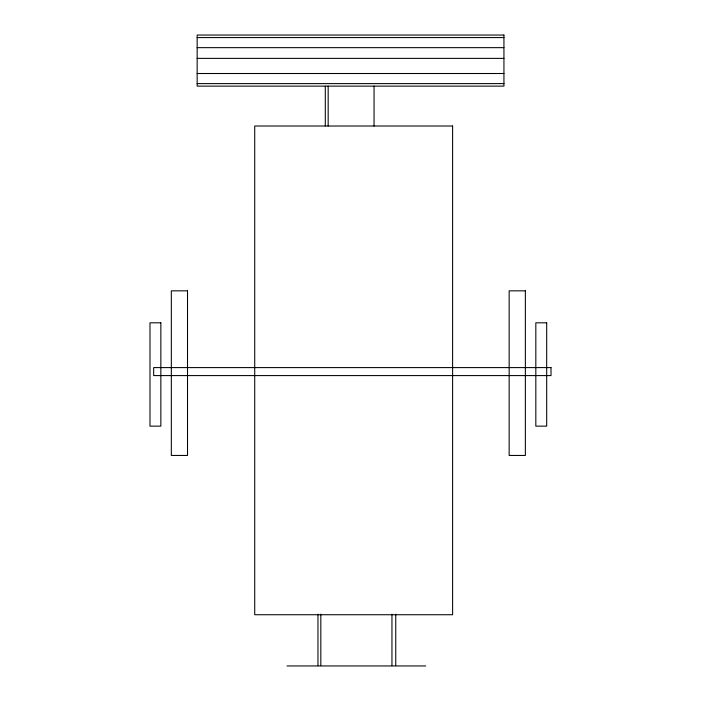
<?xml version="1.0" encoding="UTF-8"?>
<svg xmlns="http://www.w3.org/2000/svg" width="701" height="701" viewBox="0 0 701 701"><rect width="100%" height="100%" fill="white"/><g stroke="black" fill="none" stroke-linecap="round" stroke-linejoin="round"><path stroke-width="1.05" d="M197.156 37.574L503.94 37.574M197.156 47.659L503.94 47.659M197.156 58.376L503.94 58.376M197.156 73.509L503.94 73.509M197.156 83.603L503.94 83.603M286.998 665.95L425.673 665.95M395.75 614.129L395.75 665.337M391.955 614.129L391.955 665.337M374.045 86.127L374.045 126.014M328.164 86.127L328.164 126.014M325.299 86.127L325.299 126.014M320.83 614.129L320.83 665.337M317.965 614.129L317.965 665.337M503.94 35.05L197.156 35.05L197.156 86.127L503.94 86.127L503.94 35.05M452.609 126.014L254.726 126.014L254.726 614.733L452.609 614.733L452.609 126.014M187.517 290.845L171.324 290.845L171.324 455.448L187.517 455.448L187.517 290.845M525.356 290.845L509.154 290.845L509.154 455.448L525.356 455.448L525.356 290.845M160.853 322.81L149.988 322.81L149.988 426.147L160.853 426.147L160.853 322.81M546.684 322.81L535.827 322.81L535.827 426.147L546.684 426.147L546.684 322.81M551.012 367.596L153.668 367.596L153.668 375.587L551.012 375.587L551.012 367.596"/></g></svg>
